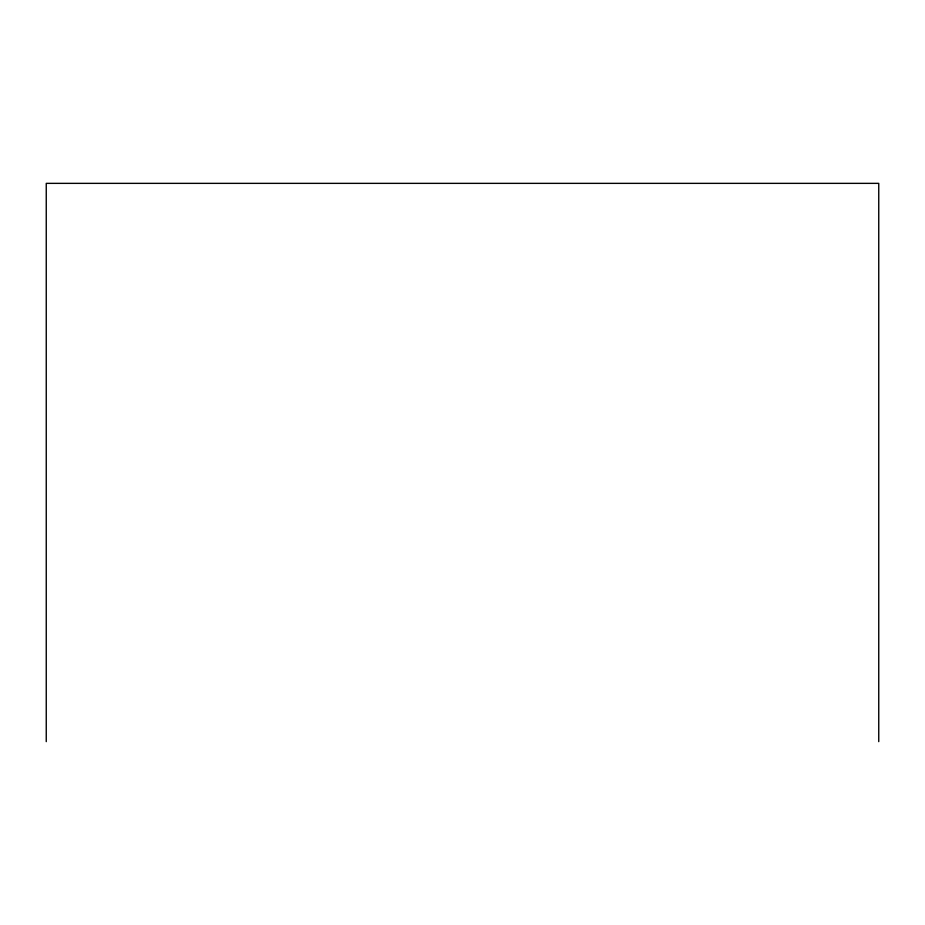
<?xml version="1.0" encoding="UTF-8"?>
<svg xmlns="http://www.w3.org/2000/svg" width="925" height="925" viewBox="0 0 925 925"><rect width="100%" height="100%" fill="white"/><g stroke="black" fill="none" stroke-linecap="round" stroke-linejoin="round"><path stroke-width="1.39" d="M878.75 741.642L878.75 183.358L46.25 183.358L46.25 741.642"/></g></svg>
